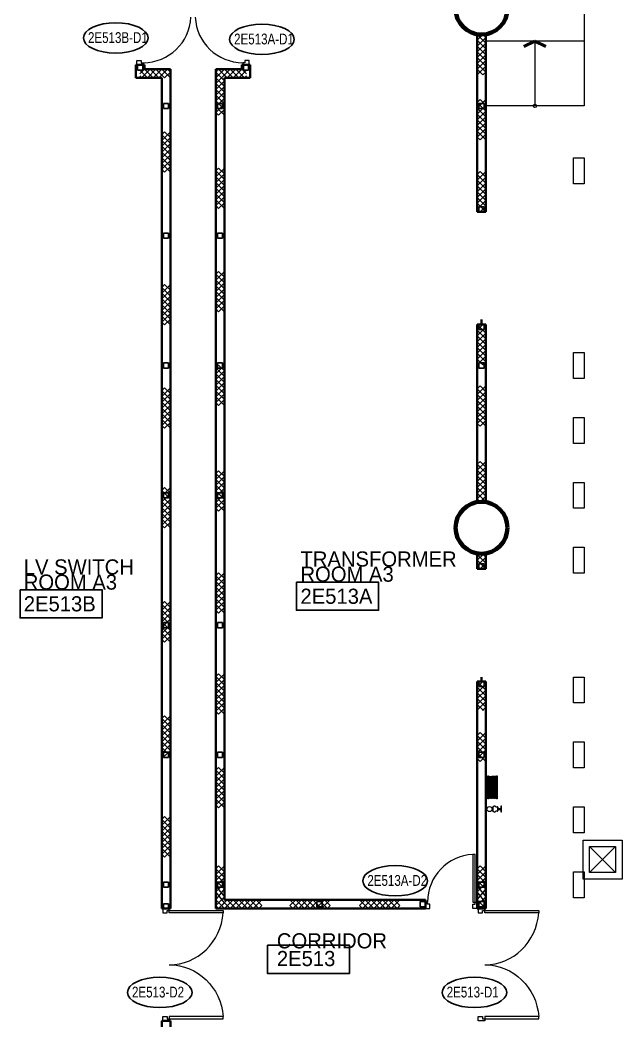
# Model space of a CAD drawing. Header units: metres. Extents: x 1807 to 3745, y 842 to 1968.
# Drawn here: x 3367.32 to 3381.25, y 1464.6 to 1487.74 of the extents above; entities that cross this region are included whole.
import ezdxf
from ezdxf.enums import TextEntityAlignment as Align

# ---------------------------------------------------------------- set-up
doc = ezdxf.new("R2010")
doc.units = ezdxf.units.M
doc.header["$MEASUREMENT"] = 0
doc.linetypes.add('DGN1', pattern=[7.299439, 0, -7.299439])
doc.linetypes.add('DGN6', pattern=[18.248598, 0, -3.64972, 7.299439, -3.64972, 0, -3.64972])
doc.layers.get('0').update_dxf_attribs({"lineweight": 0})
for name, color, linetype, lineweight in [('Level 1', 7, 'Continuous', 0), ('Level 31', 7, 'Continuous', 0), ('Level 33', 7, 'Continuous', 0), ('Primary Door', 7, 'Continuous', 0), ('TRIRIGA DOOR BOX', 7, 'Continuous', 0)]:
    doc.layers.add(name, color=color, linetype=linetype, lineweight=lineweight)
doc.styles.add('Style-CHAR_FAST_FONT', font='CHAR_FAST_FONT.shx', dxfattribs={"height": 0.2})

# ---------------------------------------------------------------- blocks, each defined once
blk = doc.blocks.new('AnonymusCell_50')
at = {"layer": 'Primary Door', "color": 7, "linetype": 'Continuous', "lineweight": 30}
blk.add_ellipse((0, 0), major_axis=(0.75, 0), ratio=0.466667, dxfattribs=at)
at = {"layer": 'Primary Door', "color": 7, "linetype": 'Continuous', "lineweight": 30, "style": 'Style-CHAR_FAST_FONT', "width": 0.799986}
blk.add_text('2E513A-D1', height=0.25, dxfattribs=at).set_placement((-0.643, 0.133), align=Align.TOP_LEFT)
blk = doc.blocks.new('AnonymusCell_52')
at = {"layer": 'Primary Door', "color": 7, "linetype": 'Continuous', "lineweight": 30}
blk.add_ellipse((0, 0), major_axis=(0.75, 0), ratio=0.466667, dxfattribs=at)
at = {"layer": 'Primary Door', "color": 7, "linetype": 'Continuous', "lineweight": 30, "style": 'Style-CHAR_FAST_FONT', "width": 0.799986}
blk.add_text('2E513A-D2', height=0.25, dxfattribs=at).set_placement((-0.643, 0.133), align=Align.TOP_LEFT)
blk = doc.blocks.new('AnonymusCell_54')
at = {"layer": 'Primary Door', "color": 7, "linetype": 'Continuous', "lineweight": 30}
blk.add_ellipse((0, 0), major_axis=(0.75, 0), ratio=0.466667, dxfattribs=at)
at = {"layer": 'Primary Door', "color": 7, "linetype": 'Continuous', "lineweight": 30, "style": 'Style-CHAR_FAST_FONT', "width": 0.799986}
blk.add_text('2E513-D1', height=0.25, dxfattribs=at).set_placement((-0.643, 0.133), align=Align.TOP_LEFT)
blk = doc.blocks.new('AnonymusCell_56')
at = {"layer": 'Primary Door', "color": 7, "linetype": 'Continuous', "lineweight": 30}
blk.add_ellipse((0, 0), major_axis=(0.75, 0), ratio=0.466667, dxfattribs=at)
at = {"layer": 'Primary Door', "color": 7, "linetype": 'Continuous', "lineweight": 30, "style": 'Style-CHAR_FAST_FONT', "width": 0.799986}
blk.add_text('2E513-D2', height=0.25, dxfattribs=at).set_placement((-0.643, 0.133), align=Align.TOP_LEFT)
blk = doc.blocks.new('AnonymusCell_58')
at = {"layer": 'Primary Door', "color": 7, "linetype": 'Continuous', "lineweight": 30}
blk.add_ellipse((0, 0), major_axis=(0.75, 0), ratio=0.466667, dxfattribs=at)
at = {"layer": 'Primary Door', "color": 7, "linetype": 'Continuous', "lineweight": 30, "style": 'Style-CHAR_FAST_FONT', "width": 0.799986}
blk.add_text('2E513B-D1', height=0.25, dxfattribs=at).set_placement((-0.643, 0.133), align=Align.TOP_LEFT)

msp = doc.modelspace()

# ---------------------------------------------------------------- linework, layer by layer
at = {"layer": 'Level 1', "color": 7, "linetype": 'Continuous', "lineweight": 0}
for p, q in [((3380.375, 1500.75), (3380.375, 1485.75)), ((3377.9, 1487.4), (3378.1, 1487.2)), ((3378.033, 1487.4), (3377.9, 1487.267)), ((3378.1, 1487.333), (3378.033, 1487.4)), ((3377.9, 1487.133), (3378.1, 1487.333)), ((3377.9, 1487.267), (3378.1, 1487.067)), ((3378.1, 1487.2), (3377.9, 1487)), ((3380.375, 1487.25), (3378.095, 1487.25)), ((3379.235, 1487.25), (3379.235, 1485.75)), ((3378.1, 1486.933), (3377.9, 1487.133)), ((3378.1, 1487.067), (3377.9, 1486.867)), ((3377.9, 1487), (3378.1, 1486.8)), ((3370.025, 1486.7), (3370.025, 1486.8)), ((3370.025, 1486.8), (3370.125, 1486.8)), ((3370.125, 1486.8), (3370.125, 1486.75)), ((3370.125, 1486.75), (3370.175, 1486.75)), ((3370.175, 1486.75), (3370.175, 1486.7)), ((3372.525, 1486.75), (3372.475, 1486.75)), ((3372.475, 1486.75), (3372.475, 1486.7)), ((3372.625, 1486.8), (3372.525, 1486.8)), ((3372.525, 1486.8), (3372.525, 1486.75)), ((3372.625, 1486.7), (3372.625, 1486.8)), ((3377.9, 1486.733), (3378.1, 1486.933)), ((3377.9, 1486.867), (3378.1, 1486.667)), ((3378.1, 1486.8), (3377.9, 1486.6)), ((3378.1, 1486.533), (3377.9, 1486.733)), ((3370.175, 1486.7), (3370.025, 1486.7)), ((3370.2, 1486.6), (3370.092, 1486.492)), ((3370.267, 1486.4), (3370.092, 1486.575)), ((3370.133, 1486.4), (3370.333, 1486.6)), ((3370.4, 1486.4), (3370.2, 1486.6)), ((3370.467, 1486.6), (3370.267, 1486.4)), ((3370.333, 1486.6), (3370.533, 1486.4)), ((3370.6, 1486.6), (3370.4, 1486.4)), ((3370.667, 1486.4), (3370.467, 1486.6)), ((3370.533, 1486.4), (3370.733, 1486.6)), ((3370.8, 1486.4), (3370.6, 1486.6)), ((3370.8, 1486.533), (3370.667, 1486.4)), ((3370.733, 1486.6), (3370.8, 1486.533)), ((3371.85, 1486.4), (3372.05, 1486.6)), ((3371.917, 1486.6), (3371.85, 1486.533)), ((3371.85, 1486.533), (3371.983, 1486.4)), ((3372.117, 1486.4), (3371.917, 1486.6)), ((3371.983, 1486.4), (3372.183, 1486.6)), ((3372.05, 1486.6), (3372.25, 1486.4)), ((3372.317, 1486.6), (3372.117, 1486.4)), ((3372.183, 1486.6), (3372.383, 1486.4)), ((3372.25, 1486.4), (3372.45, 1486.6)), ((3372.517, 1486.4), (3372.317, 1486.6)), ((3372.383, 1486.4), (3372.558, 1486.575)), ((3372.45, 1486.6), (3372.558, 1486.492)), ((3372.475, 1486.7), (3372.625, 1486.7)), ((3378.1, 1486.667), (3377.9, 1486.467)), ((3377.9, 1486.6), (3378.033, 1486.467)), ((3378.033, 1486.467), (3378.1, 1486.533)), ((3370.092, 1486.442), (3370.133, 1486.4)), ((3371.917, 1486.467), (3371.85, 1486.4)), ((3371.85, 1486.267), (3372.05, 1486.467)), ((3371.85, 1486.4), (3372.05, 1486.2)), ((3371.85, 1486.133), (3372.05, 1486.333)), ((3372.05, 1486.067), (3371.85, 1486.267)), ((3372.05, 1486.333), (3371.917, 1486.467)), ((3372.558, 1486.442), (3372.517, 1486.4)), ((3372.05, 1486.2), (3371.85, 1486)), ((3372.05, 1485.933), (3371.85, 1486.133)), ((3371.85, 1485.867), (3372.05, 1486.067)), ((3371.85, 1486), (3372.05, 1485.8)), ((3371.85, 1485.733), (3372.05, 1485.933)), ((3372.05, 1485.667), (3371.85, 1485.867)), ((3372.05, 1485.8), (3371.85, 1485.6)), ((3377.967, 1485.896), (3377.9, 1485.829)), ((3377.9, 1485.696), (3378.1, 1485.896)), ((3377.9, 1485.829), (3378.1, 1485.629)), ((3378.1, 1485.763), (3377.967, 1485.896)), ((3372.05, 1485.533), (3371.85, 1485.733)), ((3371.85, 1485.6), (3371.917, 1485.533)), ((3371.917, 1485.533), (3372.05, 1485.667)), ((3377.9, 1485.563), (3378.1, 1485.763)), ((3378.1, 1485.496), (3377.9, 1485.696)), ((3378.1, 1485.629), (3377.9, 1485.429)), ((3378.1, 1485.363), (3377.9, 1485.563)), ((3380.375, 1485.75), (3378.095, 1485.75)), ((3377.9, 1485.296), (3378.1, 1485.496)), ((3377.9, 1485.429), (3378.1, 1485.229)), ((3377.9, 1485.163), (3378.1, 1485.363)), ((3370.667, 1485.152), (3370.6, 1485.085)), ((3370.6, 1484.952), (3370.8, 1485.152)), ((3370.6, 1485.085), (3370.8, 1484.885)), ((3370.8, 1485.019), (3370.667, 1485.152)), ((3378.1, 1485.096), (3377.9, 1485.296)), ((3378.1, 1485.229), (3377.9, 1485.029)), ((3378.1, 1484.963), (3377.9, 1485.163)), ((3377.967, 1484.963), (3378.1, 1485.096)), ((3370.6, 1484.819), (3370.8, 1485.019)), ((3370.8, 1484.752), (3370.6, 1484.952)), ((3370.8, 1484.885), (3370.6, 1484.685)), ((3377.9, 1485.029), (3377.967, 1484.963)), ((3370.8, 1484.619), (3370.6, 1484.819)), ((3370.6, 1484.552), (3370.8, 1484.752)), ((3370.6, 1484.685), (3370.8, 1484.485)), ((3370.6, 1484.419), (3370.8, 1484.619)), ((3370.8, 1484.352), (3370.6, 1484.552)), ((3370.8, 1484.485), (3370.6, 1484.285)), ((3370.8, 1484.219), (3370.6, 1484.419)), ((3380.125, 1484.55), (3380.375, 1484.55)), ((3380.125, 1483.95), (3380.125, 1484.55)), ((3380.375, 1484.55), (3380.375, 1483.95)), ((3370.6, 1484.285), (3370.667, 1484.219)), ((3370.667, 1484.219), (3370.8, 1484.352)), ((3371.917, 1484.314), (3371.85, 1484.247)), ((3371.85, 1484.114), (3372.05, 1484.314)), ((3371.85, 1484.247), (3372.05, 1484.047)), ((3371.85, 1483.98), (3372.05, 1484.18)), ((3372.05, 1484.18), (3371.917, 1484.314)), ((3377.967, 1484.233), (3377.9, 1484.167)), ((3377.9, 1484.033), (3378.1, 1484.233)), ((3377.9, 1484.167), (3378.1, 1483.967)), ((3378.1, 1484.1), (3377.967, 1484.233)), ((3372.05, 1483.914), (3371.85, 1484.114)), ((3372.05, 1484.047), (3371.85, 1483.847)), ((3372.05, 1483.78), (3371.85, 1483.98)), ((3377.9, 1483.9), (3378.1, 1484.1)), ((3378.1, 1483.833), (3377.9, 1484.033)), ((3378.1, 1483.967), (3377.9, 1483.767)), ((3380.375, 1483.95), (3380.125, 1483.95)), ((3371.85, 1483.714), (3372.05, 1483.914)), ((3371.85, 1483.847), (3372.05, 1483.647)), ((3371.85, 1483.58), (3372.05, 1483.78)), ((3372.05, 1483.514), (3371.85, 1483.714)), ((3378.1, 1483.7), (3377.9, 1483.9)), ((3377.9, 1483.633), (3378.1, 1483.833)), ((3377.9, 1483.767), (3378.1, 1483.567)), ((3377.9, 1483.5), (3378.1, 1483.7)), ((3372.05, 1483.647), (3371.85, 1483.447)), ((3372.05, 1483.38), (3371.85, 1483.58)), ((3371.917, 1483.38), (3372.05, 1483.514)), ((3378.1, 1483.433), (3377.9, 1483.633)), ((3378.1, 1483.567), (3377.9, 1483.367)), ((3378.1, 1483.3), (3377.9, 1483.5)), ((3371.85, 1483.447), (3371.917, 1483.38)), ((3377.9, 1483.367), (3377.967, 1483.3)), ((3377.967, 1483.3), (3378.1, 1483.433)), ((3371.917, 1481.926), (3371.85, 1481.86)), ((3371.85, 1481.726), (3372.05, 1481.926)), ((3371.85, 1481.86), (3372.05, 1481.66)), ((3372.05, 1481.793), (3371.917, 1481.926)), ((3370.667, 1481.621), (3370.6, 1481.554)), ((3370.6, 1481.421), (3370.8, 1481.621)), ((3370.8, 1481.488), (3370.667, 1481.621)), ((3371.85, 1481.593), (3372.05, 1481.793)), ((3372.05, 1481.526), (3371.85, 1481.726)), ((3372.05, 1481.66), (3371.85, 1481.46)), ((3370.6, 1481.554), (3370.8, 1481.354)), ((3370.6, 1481.288), (3370.8, 1481.488)), ((3370.8, 1481.221), (3370.6, 1481.421)), ((3372.05, 1481.393), (3371.85, 1481.593)), ((3371.85, 1481.326), (3372.05, 1481.526)), ((3371.85, 1481.46), (3372.05, 1481.26)), ((3371.85, 1481.193), (3372.05, 1481.393)), ((3370.8, 1481.354), (3370.6, 1481.154)), ((3370.8, 1481.088), (3370.6, 1481.288)), ((3370.6, 1481.021), (3370.8, 1481.221)), ((3370.6, 1481.154), (3370.8, 1480.954)), ((3372.05, 1481.126), (3371.85, 1481.326)), ((3372.05, 1481.26), (3371.85, 1481.06)), ((3372.05, 1480.993), (3371.85, 1481.193)), ((3370.6, 1480.888), (3370.8, 1481.088)), ((3370.8, 1480.821), (3370.6, 1481.021)), ((3370.8, 1480.954), (3370.6, 1480.754)), ((3371.85, 1481.06), (3371.917, 1480.993)), ((3371.917, 1480.993), (3372.05, 1481.126)), ((3370.8, 1480.688), (3370.6, 1480.888)), ((3370.6, 1480.754), (3370.667, 1480.688)), ((3370.667, 1480.688), (3370.8, 1480.821)), ((3377.9, 1480.7), (3378.1, 1480.5)), ((3378.033, 1480.7), (3377.9, 1480.567)), ((3378.1, 1480.633), (3378.033, 1480.7)), ((3377.9, 1480.433), (3378.1, 1480.633)), ((3377.9, 1480.567), (3378.1, 1480.367)), ((3378.1, 1480.5), (3377.9, 1480.3)), ((3378.1, 1480.233), (3377.9, 1480.433)), ((3378.1, 1480.367), (3377.9, 1480.167)), ((3377.9, 1480.3), (3378.1, 1480.1)), ((3377.9, 1480.033), (3378.1, 1480.233)), ((3377.9, 1480.167), (3378.1, 1479.967)), ((3378.1, 1480.1), (3377.9, 1479.9)), ((3378.1, 1479.833), (3377.9, 1480.033)), ((3380.125, 1480.05), (3380.375, 1480.05)), ((3380.125, 1479.45), (3380.125, 1480.05)), ((3380.375, 1480.05), (3380.375, 1479.45)), ((3378.1, 1479.967), (3377.9, 1479.767)), ((3377.9, 1479.9), (3378.033, 1479.767)), ((3378.033, 1479.767), (3378.1, 1479.833)), ((3371.917, 1479.761), (3371.85, 1479.694)), ((3371.85, 1479.561), (3372.05, 1479.761)), ((3371.85, 1479.694), (3372.05, 1479.494)), ((3371.85, 1479.428), (3372.05, 1479.628)), ((3372.05, 1479.361), (3371.85, 1479.561)), ((3372.05, 1479.628), (3371.917, 1479.761)), ((3372.05, 1479.494), (3371.85, 1479.294)), ((3372.05, 1479.228), (3371.85, 1479.428)), ((3371.85, 1479.161), (3372.05, 1479.361)), ((3380.375, 1479.45), (3380.125, 1479.45)), ((3370.667, 1479.234), (3370.6, 1479.167)), ((3370.6, 1479.034), (3370.8, 1479.234)), ((3370.6, 1479.167), (3370.8, 1478.967)), ((3370.6, 1478.9), (3370.8, 1479.1)), ((3370.8, 1479.1), (3370.667, 1479.234)), ((3371.85, 1479.294), (3372.05, 1479.094)), ((3371.85, 1479.028), (3372.05, 1479.228)), ((3372.05, 1478.961), (3371.85, 1479.161)), ((3372.05, 1479.094), (3371.85, 1478.894)), ((3377.967, 1479.278), (3377.9, 1479.212)), ((3377.9, 1479.078), (3378.1, 1479.278)), ((3377.9, 1479.212), (3378.1, 1479.012)), ((3377.9, 1478.945), (3378.1, 1479.145)), ((3378.1, 1478.878), (3377.9, 1479.078)), ((3378.1, 1479.145), (3377.967, 1479.278)), ((3370.8, 1478.834), (3370.6, 1479.034)), ((3370.8, 1478.967), (3370.6, 1478.767)), ((3370.8, 1478.7), (3370.6, 1478.9)), ((3372.05, 1478.828), (3371.85, 1479.028)), ((3371.85, 1478.894), (3371.917, 1478.828)), ((3371.917, 1478.828), (3372.05, 1478.961)), ((3378.1, 1479.012), (3377.9, 1478.812)), ((3378.1, 1478.745), (3377.9, 1478.945)), ((3377.9, 1478.678), (3378.1, 1478.878)), ((3370.6, 1478.634), (3370.8, 1478.834)), ((3370.6, 1478.767), (3370.8, 1478.567)), ((3370.6, 1478.5), (3370.8, 1478.7)), ((3370.8, 1478.434), (3370.6, 1478.634)), ((3377.9, 1478.812), (3378.1, 1478.612)), ((3377.9, 1478.545), (3378.1, 1478.745)), ((3378.1, 1478.478), (3377.9, 1478.678)), ((3378.1, 1478.612), (3377.9, 1478.412)), ((3370.8, 1478.567), (3370.6, 1478.367)), ((3370.8, 1478.3), (3370.6, 1478.5)), ((3370.667, 1478.3), (3370.8, 1478.434)), ((3378.1, 1478.345), (3377.9, 1478.545)), ((3377.9, 1478.412), (3377.967, 1478.345)), ((3377.967, 1478.345), (3378.1, 1478.478)), ((3380.125, 1478.55), (3380.375, 1478.55)), ((3380.125, 1477.95), (3380.125, 1478.55)), ((3380.375, 1478.55), (3380.375, 1477.95)), ((3370.6, 1478.367), (3370.667, 1478.3)), ((3380.375, 1477.95), (3380.125, 1477.95)), ((3377.967, 1477.533), (3377.9, 1477.467)), ((3377.9, 1477.333), (3378.1, 1477.533)), ((3377.9, 1477.467), (3378.1, 1477.267)), ((3378.1, 1477.4), (3377.967, 1477.533)), ((3371.917, 1477.318), (3371.85, 1477.251)), ((3371.85, 1477.118), (3372.05, 1477.318)), ((3371.85, 1477.251), (3372.05, 1477.051)), ((3372.05, 1477.185), (3371.917, 1477.318)), ((3377.9, 1477.2), (3378.1, 1477.4)), ((3378.1, 1477.133), (3377.9, 1477.333)), ((3378.1, 1477.267), (3377.9, 1477.067)), ((3371.85, 1476.985), (3372.05, 1477.185)), ((3372.05, 1476.918), (3371.85, 1477.118)), ((3372.05, 1477.051), (3371.85, 1476.851)), ((3378.1, 1477), (3377.9, 1477.2)), ((3377.9, 1476.933), (3378.1, 1477.133)), ((3377.9, 1477.067), (3378.1, 1476.867)), ((3377.9, 1476.8), (3378.1, 1477)), ((3380.125, 1477.05), (3380.375, 1477.05)), ((3380.125, 1476.45), (3380.125, 1477.05)), ((3380.375, 1477.05), (3380.375, 1476.45)), ((3370.667, 1476.929), (3370.6, 1476.863)), ((3370.6, 1476.729), (3370.8, 1476.929)), ((3370.6, 1476.863), (3370.8, 1476.663)), ((3370.6, 1476.596), (3370.8, 1476.796)), ((3370.8, 1476.796), (3370.667, 1476.929)), ((3372.05, 1476.785), (3371.85, 1476.985)), ((3371.85, 1476.718), (3372.05, 1476.918)), ((3371.85, 1476.851), (3372.05, 1476.651)), ((3371.85, 1476.585), (3372.05, 1476.785)), ((3378.1, 1476.733), (3377.9, 1476.933)), ((3378.1, 1476.867), (3377.9, 1476.667)), ((3378.1, 1476.6), (3377.9, 1476.8)), ((3370.8, 1476.529), (3370.6, 1476.729)), ((3370.8, 1476.663), (3370.6, 1476.463)), ((3370.8, 1476.396), (3370.6, 1476.596)), ((3370.6, 1476.329), (3370.8, 1476.529)), ((3372.05, 1476.518), (3371.85, 1476.718)), ((3372.05, 1476.651), (3371.85, 1476.451)), ((3372.05, 1476.385), (3371.85, 1476.585)), ((3377.9, 1476.667), (3377.967, 1476.6)), ((3377.967, 1476.6), (3378.1, 1476.733)), ((3370.6, 1476.463), (3370.8, 1476.263)), ((3370.6, 1476.196), (3370.8, 1476.396)), ((3370.8, 1476.129), (3370.6, 1476.329)), ((3371.85, 1476.451), (3371.917, 1476.385)), ((3371.917, 1476.385), (3372.05, 1476.518)), ((3380.375, 1476.45), (3380.125, 1476.45)), ((3370.8, 1476.263), (3370.6, 1476.063)), ((3370.8, 1475.996), (3370.6, 1476.196)), ((3370.6, 1476.063), (3370.667, 1475.996)), ((3370.667, 1475.996), (3370.8, 1476.129)), ((3377.9, 1475.25), (3378.05, 1475.4)), ((3377.9, 1475.383), (3377.917, 1475.4)), ((3378.1, 1475.183), (3377.9, 1475.383)), ((3378.017, 1475.4), (3378.1, 1475.317)), ((3380.125, 1475.55), (3380.375, 1475.55)), ((3380.125, 1474.95), (3380.125, 1475.55)), ((3380.375, 1475.55), (3380.375, 1474.95)), ((3378.1, 1475.317), (3377.9, 1475.117)), ((3378.1, 1475.05), (3377.9, 1475.25)), ((3377.967, 1475.05), (3378.1, 1475.183)), ((3371.917, 1474.958), (3371.85, 1474.892)), ((3371.85, 1474.758), (3372.05, 1474.958)), ((3372.05, 1474.825), (3371.917, 1474.958)), ((3377.9, 1475.117), (3377.967, 1475.05)), ((3380.375, 1474.95), (3380.125, 1474.95)), ((3371.85, 1474.892), (3372.05, 1474.692)), ((3371.85, 1474.625), (3372.05, 1474.825)), ((3372.05, 1474.558), (3371.85, 1474.758)), ((3372.05, 1474.692), (3371.85, 1474.492)), ((3372.05, 1474.425), (3371.85, 1474.625)), ((3371.85, 1474.358), (3372.05, 1474.558)), ((3371.85, 1474.492), (3372.05, 1474.292)), ((3370.667, 1474.292), (3370.6, 1474.226)), ((3370.6, 1474.092), (3370.8, 1474.292)), ((3370.6, 1474.226), (3370.8, 1474.026)), ((3370.8, 1474.159), (3370.667, 1474.292)), ((3371.85, 1474.225), (3372.05, 1474.425)), ((3372.05, 1474.158), (3371.85, 1474.358)), ((3372.05, 1474.292), (3371.85, 1474.092)), ((3372.05, 1474.025), (3371.85, 1474.225)), ((3370.6, 1473.959), (3370.8, 1474.159)), ((3370.8, 1473.892), (3370.6, 1474.092)), ((3370.8, 1474.026), (3370.6, 1473.826)), ((3371.85, 1474.092), (3371.917, 1474.025)), ((3371.917, 1474.025), (3372.05, 1474.158)), ((3370.8, 1473.759), (3370.6, 1473.959)), ((3370.6, 1473.692), (3370.8, 1473.892)), ((3370.6, 1473.826), (3370.8, 1473.626)), ((3370.6, 1473.559), (3370.8, 1473.759)), ((3370.8, 1473.492), (3370.6, 1473.692)), ((3370.8, 1473.626), (3370.6, 1473.426)), ((3370.8, 1473.359), (3370.6, 1473.559)), ((3370.6, 1473.426), (3370.667, 1473.359)), ((3370.667, 1473.359), (3370.8, 1473.492)), ((3371.917, 1472.627), (3371.85, 1472.56)), ((3371.85, 1472.427), (3372.05, 1472.627)), ((3372.05, 1472.493), (3371.917, 1472.627)), ((3371.85, 1472.56), (3372.05, 1472.36)), ((3371.85, 1472.293), (3372.05, 1472.493)), ((3372.05, 1472.227), (3371.85, 1472.427)), ((3377.9, 1472.45), (3378.1, 1472.25)), ((3378.033, 1472.45), (3377.9, 1472.317)), ((3377.9, 1472.183), (3378.1, 1472.383)), ((3378.1, 1472.383), (3378.033, 1472.45)), ((3380.125, 1472.55), (3380.375, 1472.55)), ((3380.125, 1471.95), (3380.125, 1472.55)), ((3380.375, 1472.55), (3380.375, 1471.95)), ((3372.05, 1472.36), (3371.85, 1472.16)), ((3372.05, 1472.093), (3371.85, 1472.293)), ((3371.85, 1472.027), (3372.05, 1472.227)), ((3371.85, 1472.16), (3372.05, 1471.96)), ((3377.9, 1472.317), (3378.1, 1472.117)), ((3378.1, 1472.25), (3377.9, 1472.05)), ((3378.1, 1471.983), (3377.9, 1472.183)), ((3371.85, 1471.893), (3372.05, 1472.093)), ((3372.05, 1471.827), (3371.85, 1472.027)), ((3372.05, 1471.96), (3371.85, 1471.76)), ((3378.1, 1472.117), (3377.9, 1471.917)), ((3377.9, 1472.05), (3378.1, 1471.85)), ((3377.9, 1471.783), (3378.1, 1471.983)), ((3377.9, 1471.917), (3378.042, 1471.774)), ((3380.375, 1471.95), (3380.125, 1471.95)), ((3372.05, 1471.693), (3371.85, 1471.893)), ((3371.85, 1471.76), (3371.917, 1471.693)), ((3371.917, 1471.693), (3372.05, 1471.827)), ((3377.909, 1471.774), (3377.9, 1471.783)), ((3378.1, 1471.85), (3378.024, 1471.774)), ((3370.667, 1471.655), (3370.6, 1471.588)), ((3370.6, 1471.455), (3370.8, 1471.655)), ((3370.6, 1471.588), (3370.8, 1471.388)), ((3370.6, 1471.322), (3370.8, 1471.522)), ((3370.8, 1471.255), (3370.6, 1471.455)), ((3370.8, 1471.522), (3370.667, 1471.655)), ((3370.8, 1471.388), (3370.6, 1471.188)), ((3370.8, 1471.122), (3370.6, 1471.322)), ((3370.6, 1471.055), (3370.8, 1471.255)), ((3377.9, 1471.2), (3377.969, 1471.269)), ((3378.1, 1471.267), (3377.9, 1471.067)), ((3378.1, 1471.133), (3377.965, 1471.269)), ((3378.098, 1471.269), (3378.1, 1471.267)), ((3370.6, 1471.188), (3370.8, 1470.988)), ((3370.6, 1470.922), (3370.8, 1471.122)), ((3370.8, 1470.855), (3370.6, 1471.055)), ((3370.8, 1470.988), (3370.6, 1470.788)), ((3378.1, 1471), (3377.9, 1471.2)), ((3377.9, 1470.933), (3378.1, 1471.133)), ((3377.9, 1471.067), (3378.1, 1470.867)), ((3377.9, 1470.8), (3378.1, 1471)), ((3380.125, 1471.05), (3380.375, 1471.05)), ((3380.125, 1470.45), (3380.125, 1471.05)), ((3380.375, 1471.05), (3380.375, 1470.45)), ((3370.8, 1470.722), (3370.6, 1470.922)), ((3370.6, 1470.788), (3370.667, 1470.722)), ((3370.667, 1470.722), (3370.8, 1470.855)), ((3378.1, 1470.733), (3377.9, 1470.933)), ((3378.1, 1470.867), (3377.9, 1470.667)), ((3378.1, 1470.6), (3377.9, 1470.8)), ((3377.9, 1470.667), (3377.967, 1470.6)), ((3377.967, 1470.6), (3378.1, 1470.733)), ((3371.917, 1470.461), (3371.85, 1470.395)), ((3371.85, 1470.261), (3372.05, 1470.461)), ((3371.85, 1470.395), (3372.05, 1470.195)), ((3371.85, 1470.128), (3372.05, 1470.328)), ((3372.05, 1470.328), (3371.917, 1470.461)), ((3380.375, 1470.45), (3380.125, 1470.45)), ((3372.05, 1470.061), (3371.85, 1470.261)), ((3372.05, 1470.195), (3371.85, 1469.995)), ((3372.05, 1469.928), (3371.85, 1470.128)), ((3371.85, 1469.861), (3372.05, 1470.061)), ((3378.162, 1470.244), (3378.162, 1469.754)), ((3378.181, 1470.244), (3378.181, 1469.754)), ((3378.199, 1470.244), (3378.199, 1469.754)), ((3378.218, 1470.244), (3378.218, 1469.754)), ((3378.236, 1470.241), (3378.236, 1469.754)), ((3378.236, 1470.241), (3378.236, 1469.754)), ((3378.255, 1470.244), (3378.255, 1469.754)), ((3378.274, 1470.244), (3378.274, 1469.754)), ((3378.292, 1470.244), (3378.292, 1469.754)), ((3378.311, 1470.244), (3378.311, 1469.754)), ((3378.329, 1470.244), (3378.329, 1469.754)), ((3378.348, 1470.244), (3378.348, 1469.754)), ((3371.85, 1469.995), (3372.05, 1469.795)), ((3371.85, 1469.728), (3372.05, 1469.928)), ((3372.05, 1469.661), (3371.85, 1469.861)), ((3372.05, 1469.795), (3371.85, 1469.595)), ((3372.05, 1469.528), (3371.85, 1469.728)), ((3371.85, 1469.595), (3371.917, 1469.528)), ((3371.917, 1469.528), (3372.05, 1469.661)), ((3378.232, 1469.537), (3378.248, 1469.537)), ((3378.248, 1469.46), (3378.232, 1469.46)), ((3378.251, 1469.545), (3378.251, 1469.546)), ((3378.251, 1469.546), (3378.266, 1469.546)), ((3378.266, 1469.517), (3378.251, 1469.517)), ((3378.266, 1469.48), (3378.251, 1469.48)), ((3378.266, 1469.451), (3378.251, 1469.451)), ((3378.376, 1469.546), (3378.366, 1469.546)), ((3378.366, 1469.546), (3378.366, 1469.451)), ((3378.366, 1469.451), (3378.376, 1469.451)), ((3378.376, 1469.451), (3378.376, 1469.546)), ((3378.388, 1469.521), (3378.376, 1469.521)), ((3378.376, 1469.521), (3378.376, 1469.476)), ((3378.388, 1469.509), (3378.376, 1469.509)), ((3378.388, 1469.488), (3378.376, 1469.488)), ((3378.376, 1469.476), (3378.385, 1469.476)), ((3378.408, 1469.51), (3378.408, 1469.506)), ((3378.443, 1469.506), (3378.408, 1469.506)), ((3378.408, 1469.506), (3378.408, 1469.491)), ((3378.408, 1469.491), (3378.408, 1469.486)), ((3378.408, 1469.491), (3378.443, 1469.491)), ((3378.463, 1469.566), (3378.443, 1469.566)), ((3378.443, 1469.566), (3378.443, 1469.431)), ((3378.443, 1469.491), (3378.443, 1469.506)), ((3378.443, 1469.431), (3378.463, 1469.431)), ((3378.463, 1469.431), (3378.463, 1469.566)), ((3380.125, 1469.55), (3380.375, 1469.55)), ((3380.125, 1468.95), (3380.125, 1469.55)), ((3380.375, 1469.55), (3380.375, 1468.95)), ((3370.667, 1469.323), (3370.6, 1469.256)), ((3370.6, 1469.123), (3370.8, 1469.323)), ((3370.6, 1469.256), (3370.8, 1469.056)), ((3370.6, 1468.99), (3370.8, 1469.19)), ((3370.8, 1468.923), (3370.6, 1469.123)), ((3370.8, 1469.19), (3370.667, 1469.323)), ((3370.8, 1469.056), (3370.6, 1468.856)), ((3370.8, 1468.79), (3370.6, 1468.99)), ((3370.6, 1468.723), (3370.8, 1468.923)), ((3380.375, 1468.95), (3380.125, 1468.95)), ((3370.6, 1468.856), (3370.8, 1468.656)), ((3370.6, 1468.59), (3370.8, 1468.79)), ((3370.8, 1468.523), (3370.6, 1468.723)), ((3380.35, 1468.781), (3381.25, 1468.781)), ((3380.35, 1467.88), (3380.35, 1468.781)), ((3381.25, 1468.781), (3381.25, 1467.88)), ((3370.8, 1468.656), (3370.6, 1468.456)), ((3370.8, 1468.39), (3370.6, 1468.59)), ((3370.6, 1468.456), (3370.667, 1468.39)), ((3370.667, 1468.39), (3370.8, 1468.523)), ((3377.85, 1468.45), (3377.8, 1468.45)), ((3377.8, 1468.45), (3377.8, 1467.35)), ((3377.85, 1467.35), (3377.85, 1468.45)), ((3380.5, 1468.63), (3381.1, 1468.031)), ((3381.1, 1468.63), (3380.5, 1468.031)), ((3371.917, 1468.183), (3371.85, 1468.117)), ((3371.85, 1467.983), (3372.05, 1468.183)), ((3371.85, 1468.117), (3372.05, 1467.917)), ((3371.85, 1467.85), (3372.05, 1468.05)), ((3372.05, 1467.783), (3371.85, 1467.983)), ((3372.05, 1468.05), (3371.917, 1468.183)), ((3377.967, 1468.183), (3377.9, 1468.117)), ((3377.9, 1467.983), (3378.1, 1468.183)), ((3377.9, 1468.117), (3378.1, 1467.917)), ((3377.9, 1467.85), (3378.1, 1468.05)), ((3378.1, 1467.783), (3377.9, 1467.983)), ((3378.1, 1468.05), (3377.967, 1468.183)), ((3380.125, 1468.05), (3380.375, 1468.05)), ((3380.125, 1467.45), (3380.125, 1468.05)), ((3380.375, 1468.05), (3380.375, 1467.45)), ((3372.05, 1467.917), (3371.85, 1467.717)), ((3372.05, 1467.65), (3371.85, 1467.85)), ((3371.85, 1467.583), (3372.05, 1467.783)), ((3378.1, 1467.917), (3377.9, 1467.717)), ((3378.1, 1467.65), (3377.9, 1467.85)), ((3377.9, 1467.583), (3378.1, 1467.783)), ((3381.25, 1467.88), (3380.35, 1467.88)), ((3371.85, 1467.717), (3372.05, 1467.467)), ((3371.85, 1467.4), (3372.05, 1467.65)), ((3372.05, 1467.333), (3371.85, 1467.583)), ((3377.9, 1467.717), (3378.1, 1467.467)), ((3377.9, 1467.4), (3378.1, 1467.65)), ((3378.1, 1467.333), (3377.9, 1467.583)), ((3372.05, 1467.467), (3371.85, 1467.267)), ((3372.05, 1467.2), (3371.85, 1467.4)), ((3371.917, 1467.2), (3372.05, 1467.333)), ((3372.117, 1467.4), (3371.983, 1467.267)), ((3372.183, 1467.2), (3371.983, 1467.4)), ((3372.05, 1467.2), (3372.25, 1467.4)), ((3372.317, 1467.2), (3372.117, 1467.4)), ((3372.383, 1467.4), (3372.183, 1467.2)), ((3372.25, 1467.4), (3372.45, 1467.2)), ((3372.517, 1467.4), (3372.317, 1467.2)), ((3372.583, 1467.2), (3372.383, 1467.4)), ((3372.45, 1467.2), (3372.65, 1467.4)), ((3372.717, 1467.2), (3372.517, 1467.4)), ((3372.783, 1467.4), (3372.583, 1467.2)), ((3372.65, 1467.4), (3372.85, 1467.2)), ((3372.917, 1467.4), (3372.717, 1467.2)), ((3372.917, 1467.267), (3372.783, 1467.4)), ((3373.7, 1467.4), (3373.566, 1467.267)), ((3373.766, 1467.2), (3373.566, 1467.4)), ((3373.633, 1467.2), (3373.833, 1467.4)), ((3373.9, 1467.2), (3373.7, 1467.4)), ((3373.966, 1467.4), (3373.766, 1467.2)), ((3373.833, 1467.4), (3374.033, 1467.2)), ((3374.1, 1467.4), (3373.9, 1467.2)), ((3374.166, 1467.2), (3373.966, 1467.4)), ((3374.033, 1467.2), (3374.233, 1467.4)), ((3374.3, 1467.2), (3374.1, 1467.4)), ((3374.366, 1467.4), (3374.166, 1467.2)), ((3374.233, 1467.4), (3374.433, 1467.2)), ((3374.5, 1467.4), (3374.3, 1467.2)), ((3374.5, 1467.267), (3374.366, 1467.4)), ((3375.31, 1467.4), (3375.177, 1467.267)), ((3375.377, 1467.2), (3375.177, 1467.4)), ((3375.244, 1467.2), (3375.444, 1467.4)), ((3375.51, 1467.2), (3375.31, 1467.4)), ((3375.577, 1467.4), (3375.377, 1467.2)), ((3375.444, 1467.4), (3375.644, 1467.2)), ((3375.71, 1467.4), (3375.51, 1467.2)), ((3375.777, 1467.2), (3375.577, 1467.4)), ((3375.644, 1467.2), (3375.844, 1467.4)), ((3375.91, 1467.2), (3375.71, 1467.4)), ((3375.977, 1467.4), (3375.777, 1467.2)), ((3375.844, 1467.4), (3376.044, 1467.2)), ((3376.11, 1467.4), (3375.91, 1467.2)), ((3376.11, 1467.267), (3375.977, 1467.4)), ((3376.7, 1467.35), (3376.7, 1467.2)), ((3376.75, 1467.35), (3376.7, 1467.35)), ((3376.75, 1467.3), (3376.75, 1467.35)), ((3376.8, 1467.3), (3376.75, 1467.3)), ((3376.8, 1467.2), (3376.8, 1467.3)), ((3377.8, 1467.35), (3377.85, 1467.35)), ((3377.8, 1467.2), (3377.8, 1467.3)), ((3377.8, 1467.3), (3377.85, 1467.3)), ((3377.85, 1467.3), (3377.85, 1467.35)), ((3377.85, 1467.35), (3377.9, 1467.35)), ((3378.1, 1467.467), (3377.9, 1467.267)), ((3378.1, 1467.2), (3377.9, 1467.4)), ((3377.9, 1467.35), (3377.9, 1467.2)), ((3377.967, 1467.2), (3378.1, 1467.333)), ((3380.375, 1467.45), (3380.125, 1467.45)), ((3370.775, 1467.2), (3370.625, 1467.2)), ((3370.625, 1467.2), (3370.625, 1467.1)), ((3370.625, 1467.1), (3370.725, 1467.1)), ((3370.725, 1467.1), (3370.725, 1467.15)), ((3370.725, 1467.15), (3370.775, 1467.15)), ((3370.775, 1467.15), (3370.775, 1467.2)), ((3370.775, 1467.15), (3372.023, 1467.15)), ((3370.775, 1467.1), (3370.775, 1467.15)), ((3372.023, 1467.1), (3370.775, 1467.1)), ((3371.85, 1467.267), (3371.917, 1467.2)), ((3371.983, 1467.267), (3372.05, 1467.2)), ((3372.023, 1467.15), (3372.023, 1467.1)), ((3372.85, 1467.2), (3372.917, 1467.267)), ((3373.566, 1467.267), (3373.633, 1467.2)), ((3374.433, 1467.2), (3374.5, 1467.267)), ((3375.177, 1467.267), (3375.244, 1467.2)), ((3376.044, 1467.2), (3376.11, 1467.267)), ((3376.7, 1467.2), (3376.8, 1467.2)), ((3377.9, 1467.2), (3377.8, 1467.2)), ((3377.9, 1467.267), (3377.967, 1467.2)), ((3378.075, 1467.2), (3377.925, 1467.2)), ((3377.925, 1467.2), (3377.925, 1467.1)), ((3377.925, 1467.1), (3378.025, 1467.1)), ((3378.025, 1467.1), (3378.025, 1467.15)), ((3378.025, 1467.15), (3378.075, 1467.15)), ((3378.075, 1467.15), (3378.075, 1467.2)), ((3378.075, 1467.15), (3379.323, 1467.15)), ((3378.075, 1467.1), (3378.075, 1467.15)), ((3379.323, 1467.1), (3378.075, 1467.1)), ((3379.323, 1467.15), (3379.323, 1467.1)), ((3370.625, 1464.6), (3370.625, 1464.7)), ((3370.625, 1464.7), (3370.725, 1464.7)), ((3370.775, 1464.6), (3370.625, 1464.6)), ((3370.725, 1464.7), (3370.725, 1464.65)), ((3370.725, 1464.65), (3370.775, 1464.65)), ((3372.023, 1464.7), (3370.775, 1464.7)), ((3370.775, 1464.7), (3370.775, 1464.65)), ((3370.775, 1464.65), (3370.775, 1464.6)), ((3370.775, 1464.65), (3372.023, 1464.65)), ((3372.023, 1464.65), (3372.023, 1464.7)), ((3377.925, 1464.6), (3377.925, 1464.7)), ((3377.925, 1464.7), (3378.025, 1464.7)), ((3378.075, 1464.6), (3377.925, 1464.6)), ((3378.025, 1464.7), (3378.025, 1464.65)), ((3378.025, 1464.65), (3378.075, 1464.65)), ((3379.323, 1464.7), (3378.075, 1464.7)), ((3378.075, 1464.7), (3378.075, 1464.65)), ((3378.075, 1464.65), (3378.075, 1464.6)), ((3378.075, 1464.65), (3379.323, 1464.65)), ((3379.323, 1464.65), (3379.323, 1464.7))]:
    msp.add_line(p, q, dxfattribs=at)
at = {"layer": 'Level 1', "color": 7, "linetype": 'Continuous', "lineweight": 40}
for p, q in [((3377.9, 1487.4), (3378.1, 1487.4)), ((3377.9, 1487.4), (3377.9, 1483.3)), ((3378.1, 1487.4), (3378.1, 1483.3)), ((3370, 1486.7), (3370.2, 1486.7)), ((3370, 1486.4), (3370, 1486.7)), ((3370.2, 1486.6), (3370.2, 1486.7)), ((3370.8, 1486.6), (3370.2, 1486.6)), ((3370.8, 1486.6), (3370.8, 1467.2)), ((3371.85, 1486.6), (3372.45, 1486.6)), ((3371.85, 1467.2), (3371.85, 1486.6)), ((3372.65, 1486.7), (3372.45, 1486.7)), ((3372.45, 1486.6), (3372.45, 1486.7)), ((3372.65, 1486.4), (3372.65, 1486.7)), ((3370.6, 1486.4), (3370, 1486.4)), ((3370.6, 1486.4), (3370.6, 1467.2)), ((3372.05, 1486.4), (3372.65, 1486.4)), ((3372.05, 1467.4), (3372.05, 1486.4)), ((3377.9, 1483.3), (3378.1, 1483.3)), ((3377.9, 1480.7), (3378.1, 1480.7)), ((3377.9, 1480.7), (3377.9, 1476.6)), ((3378.1, 1480.7), (3378.1, 1476.6)), ((3377.9, 1476.6), (3378.1, 1476.6)), ((3377.9, 1475.4), (3378.1, 1475.4)), ((3377.9, 1475.4), (3377.9, 1475.05)), ((3378.1, 1475.4), (3378.1, 1475.05)), ((3378.1, 1475.05), (3377.9, 1475.05)), ((3377.9, 1472.45), (3378.1, 1472.45)), ((3377.9, 1472.45), (3377.9, 1469.4)), ((3378.1, 1472.45), (3378.1, 1469.4)), ((3377.9, 1469.4), (3377.9, 1467.2)), ((3378.1, 1469.4), (3378.1, 1467.2)), ((3376.7, 1467.4), (3372.05, 1467.4)), ((3376.7, 1467.4), (3376.7, 1467.2)), ((3370.6, 1467.2), (3370.8, 1467.2)), ((3376.7, 1467.2), (3371.85, 1467.2)), ((3378.1, 1467.2), (3377.9, 1467.2)), ((3370.6, 1464.6), (3370.6, 1464.125)), ((3370.6, 1464.6), (3370.8, 1464.6)), ((3370.8, 1464.6), (3370.8, 1464.125))]:
    msp.add_line(p, q, dxfattribs=at)
at = {"layer": 'Level 1', "color": 7, "linetype": 'Continuous', "lineweight": 53}
for p, q in [((3379.235, 1487.25), (3378.982, 1487.124)), ((3379.488, 1487.124), (3379.235, 1487.25))]:
    msp.add_line(p, q, dxfattribs=at)
at = {"layer": 'Level 1', "color": 7, "linetype": 'Continuous', "lineweight": 30}
for p, q in [((3370.04, 1486.58), (3370.04, 1486.7)), ((3370.04, 1486.7), (3370.16, 1486.7)), ((3370.16, 1486.58), (3370.04, 1486.58)), ((3370.16, 1486.7), (3370.16, 1486.58)), ((3372.61, 1486.7), (3372.49, 1486.7)), ((3372.49, 1486.7), (3372.49, 1486.58)), ((3372.49, 1486.58), (3372.61, 1486.58)), ((3372.61, 1486.58), (3372.61, 1486.7)), ((3370.76, 1485.81), (3370.64, 1485.81)), ((3370.64, 1485.81), (3370.64, 1485.69)), ((3370.76, 1485.69), (3370.76, 1485.81)), ((3372.01, 1485.81), (3371.89, 1485.81)), ((3371.89, 1485.81), (3371.89, 1485.69)), ((3372.01, 1485.69), (3372.01, 1485.81)), ((3378.06, 1485.81), (3377.94, 1485.81)), ((3377.94, 1485.81), (3377.94, 1485.69)), ((3378.06, 1485.69), (3378.06, 1485.81)), ((3370.64, 1485.69), (3370.76, 1485.69)), ((3371.89, 1485.69), (3372.01, 1485.69)), ((3377.94, 1485.69), (3378.06, 1485.69)), ((3378.06, 1483.42), (3377.94, 1483.42)), ((3377.94, 1483.42), (3377.94, 1483.3)), ((3377.94, 1483.3), (3378.06, 1483.3)), ((3378.06, 1483.3), (3378.06, 1483.42)), ((3370.76, 1482.81), (3370.64, 1482.81)), ((3370.64, 1482.81), (3370.64, 1482.69)), ((3370.76, 1482.69), (3370.76, 1482.81)), ((3372.01, 1482.81), (3371.89, 1482.81)), ((3371.89, 1482.81), (3371.89, 1482.69)), ((3372.01, 1482.69), (3372.01, 1482.81)), ((3370.64, 1482.69), (3370.76, 1482.69)), ((3371.89, 1482.69), (3372.01, 1482.69)), ((3378.06, 1480.7), (3377.94, 1480.7)), ((3377.94, 1480.7), (3377.94, 1480.58)), ((3378.06, 1480.58), (3378.06, 1480.7)), ((3377.94, 1480.58), (3378.06, 1480.58)), ((3370.76, 1479.81), (3370.64, 1479.81)), ((3370.64, 1479.81), (3370.64, 1479.69)), ((3370.76, 1479.69), (3370.76, 1479.81)), ((3372.01, 1479.81), (3371.89, 1479.81)), ((3371.89, 1479.81), (3371.89, 1479.69)), ((3372.01, 1479.69), (3372.01, 1479.81)), ((3378.06, 1479.81), (3377.94, 1479.81)), ((3377.94, 1479.81), (3377.94, 1479.69)), ((3378.06, 1479.69), (3378.06, 1479.81)), ((3370.64, 1479.69), (3370.76, 1479.69)), ((3371.89, 1479.69), (3372.01, 1479.69)), ((3377.94, 1479.69), (3378.06, 1479.69)), ((3370.76, 1476.81), (3370.64, 1476.81)), ((3370.64, 1476.81), (3370.64, 1476.69)), ((3370.76, 1476.69), (3370.76, 1476.81)), ((3372.01, 1476.81), (3371.89, 1476.81)), ((3371.89, 1476.81), (3371.89, 1476.69)), ((3372.01, 1476.69), (3372.01, 1476.81)), ((3370.64, 1476.69), (3370.76, 1476.69)), ((3371.89, 1476.69), (3372.01, 1476.69)), ((3378.06, 1475.17), (3377.94, 1475.17)), ((3377.94, 1475.17), (3377.94, 1475.05)), ((3378.06, 1475.05), (3378.06, 1475.17)), ((3377.94, 1475.05), (3378.06, 1475.05)), ((3370.76, 1473.81), (3370.64, 1473.81)), ((3370.64, 1473.81), (3370.64, 1473.69)), ((3370.76, 1473.69), (3370.76, 1473.81)), ((3372.01, 1473.81), (3371.89, 1473.81)), ((3371.89, 1473.81), (3371.89, 1473.69)), ((3372.01, 1473.69), (3372.01, 1473.81)), ((3370.64, 1473.69), (3370.76, 1473.69)), ((3371.89, 1473.69), (3372.01, 1473.69)), ((3378.06, 1472.45), (3377.94, 1472.45)), ((3377.94, 1472.45), (3377.94, 1472.33)), ((3378.06, 1472.33), (3378.06, 1472.45)), ((3377.94, 1472.33), (3378.06, 1472.33)), ((3370.76, 1470.81), (3370.64, 1470.81)), ((3370.64, 1470.81), (3370.64, 1470.69)), ((3370.76, 1470.69), (3370.76, 1470.81)), ((3372.01, 1470.81), (3371.89, 1470.81)), ((3371.89, 1470.81), (3371.89, 1470.69)), ((3372.01, 1470.69), (3372.01, 1470.81)), ((3378.06, 1470.81), (3377.94, 1470.81)), ((3377.94, 1470.81), (3377.94, 1470.69)), ((3378.06, 1470.69), (3378.06, 1470.81)), ((3370.64, 1470.69), (3370.76, 1470.69)), ((3371.89, 1470.69), (3372.01, 1470.69)), ((3377.94, 1470.69), (3378.06, 1470.69)), ((3378.109, 1469.947), (3378.109, 1470.05)), ((3378.109, 1470.05), (3378.138, 1470.05)), ((3378.138, 1470.05), (3378.138, 1469.947)), ((3378.138, 1469.947), (3378.109, 1469.947)), ((3370.76, 1467.81), (3370.64, 1467.81)), ((3370.64, 1467.81), (3370.64, 1467.69)), ((3370.76, 1467.69), (3370.76, 1467.81)), ((3372.01, 1467.81), (3371.89, 1467.81)), ((3371.89, 1467.81), (3371.89, 1467.69)), ((3372.01, 1467.69), (3372.01, 1467.81)), ((3378.06, 1467.81), (3377.94, 1467.81)), ((3377.94, 1467.81), (3377.94, 1467.69)), ((3378.06, 1467.69), (3378.06, 1467.81)), ((3370.64, 1467.69), (3370.76, 1467.69)), ((3371.89, 1467.69), (3372.01, 1467.69)), ((3377.94, 1467.69), (3378.06, 1467.69)), ((3370.76, 1467.31), (3370.64, 1467.31)), ((3370.64, 1467.31), (3370.64, 1467.19)), ((3370.76, 1467.19), (3370.76, 1467.31)), ((3374.31, 1467.36), (3374.19, 1467.36)), ((3374.19, 1467.36), (3374.19, 1467.24)), ((3374.31, 1467.24), (3374.31, 1467.36)), ((3376.7, 1467.36), (3376.58, 1467.36)), ((3376.58, 1467.36), (3376.58, 1467.24)), ((3376.7, 1467.24), (3376.7, 1467.36)), ((3378.06, 1467.36), (3377.94, 1467.36)), ((3377.94, 1467.36), (3377.94, 1467.24)), ((3378.06, 1467.24), (3378.06, 1467.36)), ((3370.64, 1467.19), (3370.76, 1467.19)), ((3374.19, 1467.24), (3374.31, 1467.24)), ((3376.58, 1467.24), (3376.7, 1467.24)), ((3377.94, 1467.24), (3378.06, 1467.24))]:
    msp.add_line(p, q, dxfattribs=at)
at = {"layer": 'Level 1', "color": 7, "linetype": 'DGN6', "lineweight": 40}
for p, q in [((3378, 1480.713), (3378, 1483.313)), ((3378, 1472.45), (3378, 1475.05))]:
    msp.add_line(p, q, dxfattribs=at)
at = {"layer": 'Level 1', "color": 7, "linetype": 'DGN1', "lineweight": 0}
for p, q in [((3378.138, 1470.047), (3378.345, 1470.047)), ((3378.138, 1469.951), (3378.345, 1469.951))]:
    msp.add_line(p, q, dxfattribs=at)
at = {"layer": 'Level 1', "color": 7, "linetype": 'Continuous', "lineweight": 13}
for p, q in [((3378.144, 1469.734), (3378.144, 1470.264)), ((3378.144, 1470.264), (3378.158, 1470.264)), ((3378.158, 1470.264), (3378.158, 1469.734)), ((3378.349, 1469.734), (3378.349, 1470.264)), ((3378.349, 1470.264), (3378.364, 1470.264)), ((3378.364, 1470.264), (3378.364, 1469.734)), ((3378.158, 1469.734), (3378.144, 1469.734)), ((3378.364, 1469.734), (3378.349, 1469.734)), ((3380.5, 1468.63), (3381.1, 1468.63)), ((3380.5, 1468.031), (3380.5, 1468.63)), ((3381.1, 1468.63), (3381.1, 1468.031)), ((3381.1, 1468.031), (3380.5, 1468.031))]:
    msp.add_line(p, q, dxfattribs=at)
at = {"layer": 'Level 1', "color": 7, "linetype": 'Continuous', "lineweight": 70}
for centre in [(3378, 1488), (3378, 1476)]:
    msp.add_circle(centre, 0.6, dxfattribs=at)
at = {"layer": 'Level 1', "color": 7, "linetype": 'Continuous', "lineweight": 0}
msp.add_circle((3379.235, 1485.75), 0.04, dxfattribs=at)
at = {"layer": 'Level 1', "color": 7, "linetype": 'Continuous', "lineweight": 13}
msp.add_circle((3378.186, 1469.498), 0.06, dxfattribs=at)
at = {"layer": 'Level 1', "color": 7, "linetype": 'Continuous', "lineweight": 0}
for centre, radius, start, end in [((3370.175, 1487.85), 1.1, 270, 357.3974), ((3372.475, 1487.85), 1.1, 182.6026, 270), ((3378.288, 1469.531), 0.04, 158.767, 201.233), ((3378.318, 1469.498), 0.0701, 164.7036, 195.2964), ((3378.288, 1469.465), 0.04, 158.767, 201.233), ((3378.297, 1469.532), 0.0339, 61.1573, 156.7573), ((3378.228, 1469.531), 0.04, 338.767, 21.233), ((3378.198, 1469.498), 0.0701, 344.7036, 15.2964), ((3378.228, 1469.465), 0.04, 338.767, 21.233), ((3378.297, 1469.464), 0.0339, 203.2427, 298.8427), ((3378.362, 1469.626), 0.0799, 232.5986, 272.7841), ((3378.362, 1469.371), 0.0799, 87.2159, 127.4014), ((3378.386, 1469.482), 0.00618, 256.1244, 76.1244), ((3378.386, 1469.515), 0.00618, 283.8756, 76.1244), ((3378.381, 1469.498), 0.0127, 304.4192, 55.5808), ((3378.407, 1469.53), 0.0205, 219.866, 270.7387), ((3378.407, 1469.466), 0.0205, 89.2613, 140.134), ((3377.85, 1467.35), 1.1, 92.6026, 180)]:
    msp.add_arc(centre, radius, start, end, dxfattribs=at)
at = {"layer": 'Level 1', "color": 7, "linetype": 'Continuous', "lineweight": 0, "extrusion": (0, 0, -1)}
for centre, major_axis, ratio, start_param, end_param in [((3378.171, 1470.237), (0, -0.017), 0.578812, 1.981756, 4.478097), ((3378.19, 1470.237), (0, -0.017), 0.578812, 1.981756, 4.478097), ((3378.208, 1470.237), (0, -0.017), 0.578812, 1.981756, 4.478097), ((3378.227, 1470.237), (0, -0.017), 0.578812, 1.981756, 4.478097), ((3378.246, 1469.761), (0, 0.017), 0.578813, 1.981756, 4.478097), ((3378.264, 1469.761), (0, 0.017), 0.578813, 1.981756, 4.478097), ((3378.283, 1469.761), (0, 0.017), 0.578813, 1.981756, 4.478097), ((3378.302, 1469.761), (0, 0.017), 0.578813, 1.981756, 4.478097), ((3378.32, 1469.761), (0, 0.017), 0.578813, 1.981756, 4.478097), ((3378.339, 1469.761), (0, 0.017), 0.578813, 1.981756, 4.478097), ((3370.775, 1464.6), (0, -1.3), 0.96291, -3.141593, -1.647795), ((3378.075, 1464.6), (0, -1.3), 0.96291, -3.141593, -1.647795)]:
    msp.add_ellipse(centre, major_axis=major_axis, ratio=ratio, start_param=start_param, end_param=end_param, dxfattribs=at)
at = {"layer": 'Level 1', "color": 7, "linetype": 'Continuous', "lineweight": 0}
for centre, major_axis, ratio, start_param, end_param in [((3378.246, 1470.237), (0, 0.017), 0.578812, 5.123349, 7.619689), ((3378.264, 1470.237), (0, 0.017), 0.578812, 5.123349, 7.619689), ((3378.283, 1470.237), (0, 0.017), 0.578812, 5.123349, 7.619689), ((3378.302, 1470.237), (0, 0.017), 0.578812, 5.123349, 7.619689), ((3378.32, 1470.237), (0, 0.017), 0.578812, 5.123349, 7.619689), ((3378.339, 1470.237), (0, 0.017), 0.578812, 5.123349, 7.619689), ((3378.171, 1469.761), (0, -0.017), 0.578813, 5.123349, 7.619689), ((3378.19, 1469.761), (0, -0.017), 0.578813, 5.123349, 7.619689), ((3378.208, 1469.761), (0, -0.017), 0.578813, 5.123349, 7.619689), ((3378.227, 1469.761), (0, -0.017), 0.578813, 5.123349, 7.619689), ((3370.775, 1467.2), (0, 1.3), 0.96291, 3.141593, 4.63539), ((3378.075, 1467.2), (0, 1.3), 0.96291, 3.141593, 4.63539)]:
    msp.add_ellipse(centre, major_axis=major_axis, ratio=ratio, start_param=start_param, end_param=end_param, dxfattribs=at)
at = {"layer": 'TRIRIGA DOOR BOX', "color": 251, "linetype": 'Continuous', "lineweight": 30, "true_color": 0x555555}
for points in [[(3373.717, 1474.742), (3375.617, 1474.742), (3375.617, 1474.092), (3373.717, 1474.092)], [(3367.321, 1474.568), (3369.221, 1474.568), (3369.221, 1473.918), (3367.321, 1473.918)], [(3373.047, 1466.35), (3374.947, 1466.35), (3374.947, 1465.7), (3373.047, 1465.7)]]:
    msp.add_lwpolyline(points, close=True, dxfattribs=at)

# ---------------------------------------------------------------- block references
at = {"color": 7, "linetype": 'Continuous', "lineweight": 0}
for name, p in [('AnonymusCell_58', (3369.537, 1487.322)), ('AnonymusCell_50', (3372.918, 1487.289)), ('AnonymusCell_52', (3376.001, 1467.84)), ('AnonymusCell_56', (3370.555, 1465.26)), ('AnonymusCell_54', (3377.836, 1465.26))]:
    msp.add_blockref(name, p, dxfattribs=at)

# ---------------------------------------------------------------- texts
at = {"layer": 'Level 31', "color": 7, "linetype": 'Continuous', "lineweight": 30, "style": 'Style-CHAR_FAST_FONT'}
msp.add_text('CORRIDOR', height=0.35, dxfattribs=at).set_placement((3373.264, 1466.453), align=Align.MIDDLE_LEFT)
at = {"layer": 'Level 31', "color": 7, "linetype": 'Continuous', "lineweight": 30, "char_height": 0.35, "attachment_point": 4, "line_spacing_factor": 0.6, "style": 'Style-CHAR_FAST_FONT'}
for s, insert, width in [('TRANSFORMER\\PROOM A3\\P', (3373.81, 1475.1), 4.07736), ('LV SWITCH\\PROOM A3\\P', (3367.408, 1474.917), 3.31646)]:
    msp.add_mtext(s, dxfattribs=dict(at, insert=insert, width=width))
at = {"layer": 'Level 33', "color": 7, "linetype": 'Continuous', "lineweight": 30, "style": 'Style-CHAR_FAST_FONT'}
for s, p in [('2E513A', (3373.81, 1474.417)), ('2E513B', (3367.408, 1474.243)), ('2E513', (3373.264, 1466.043))]:
    msp.add_text(s, height=0.35, dxfattribs=at).set_placement(p, align=Align.MIDDLE_LEFT)

doc.saveas('drawing.dxf')
